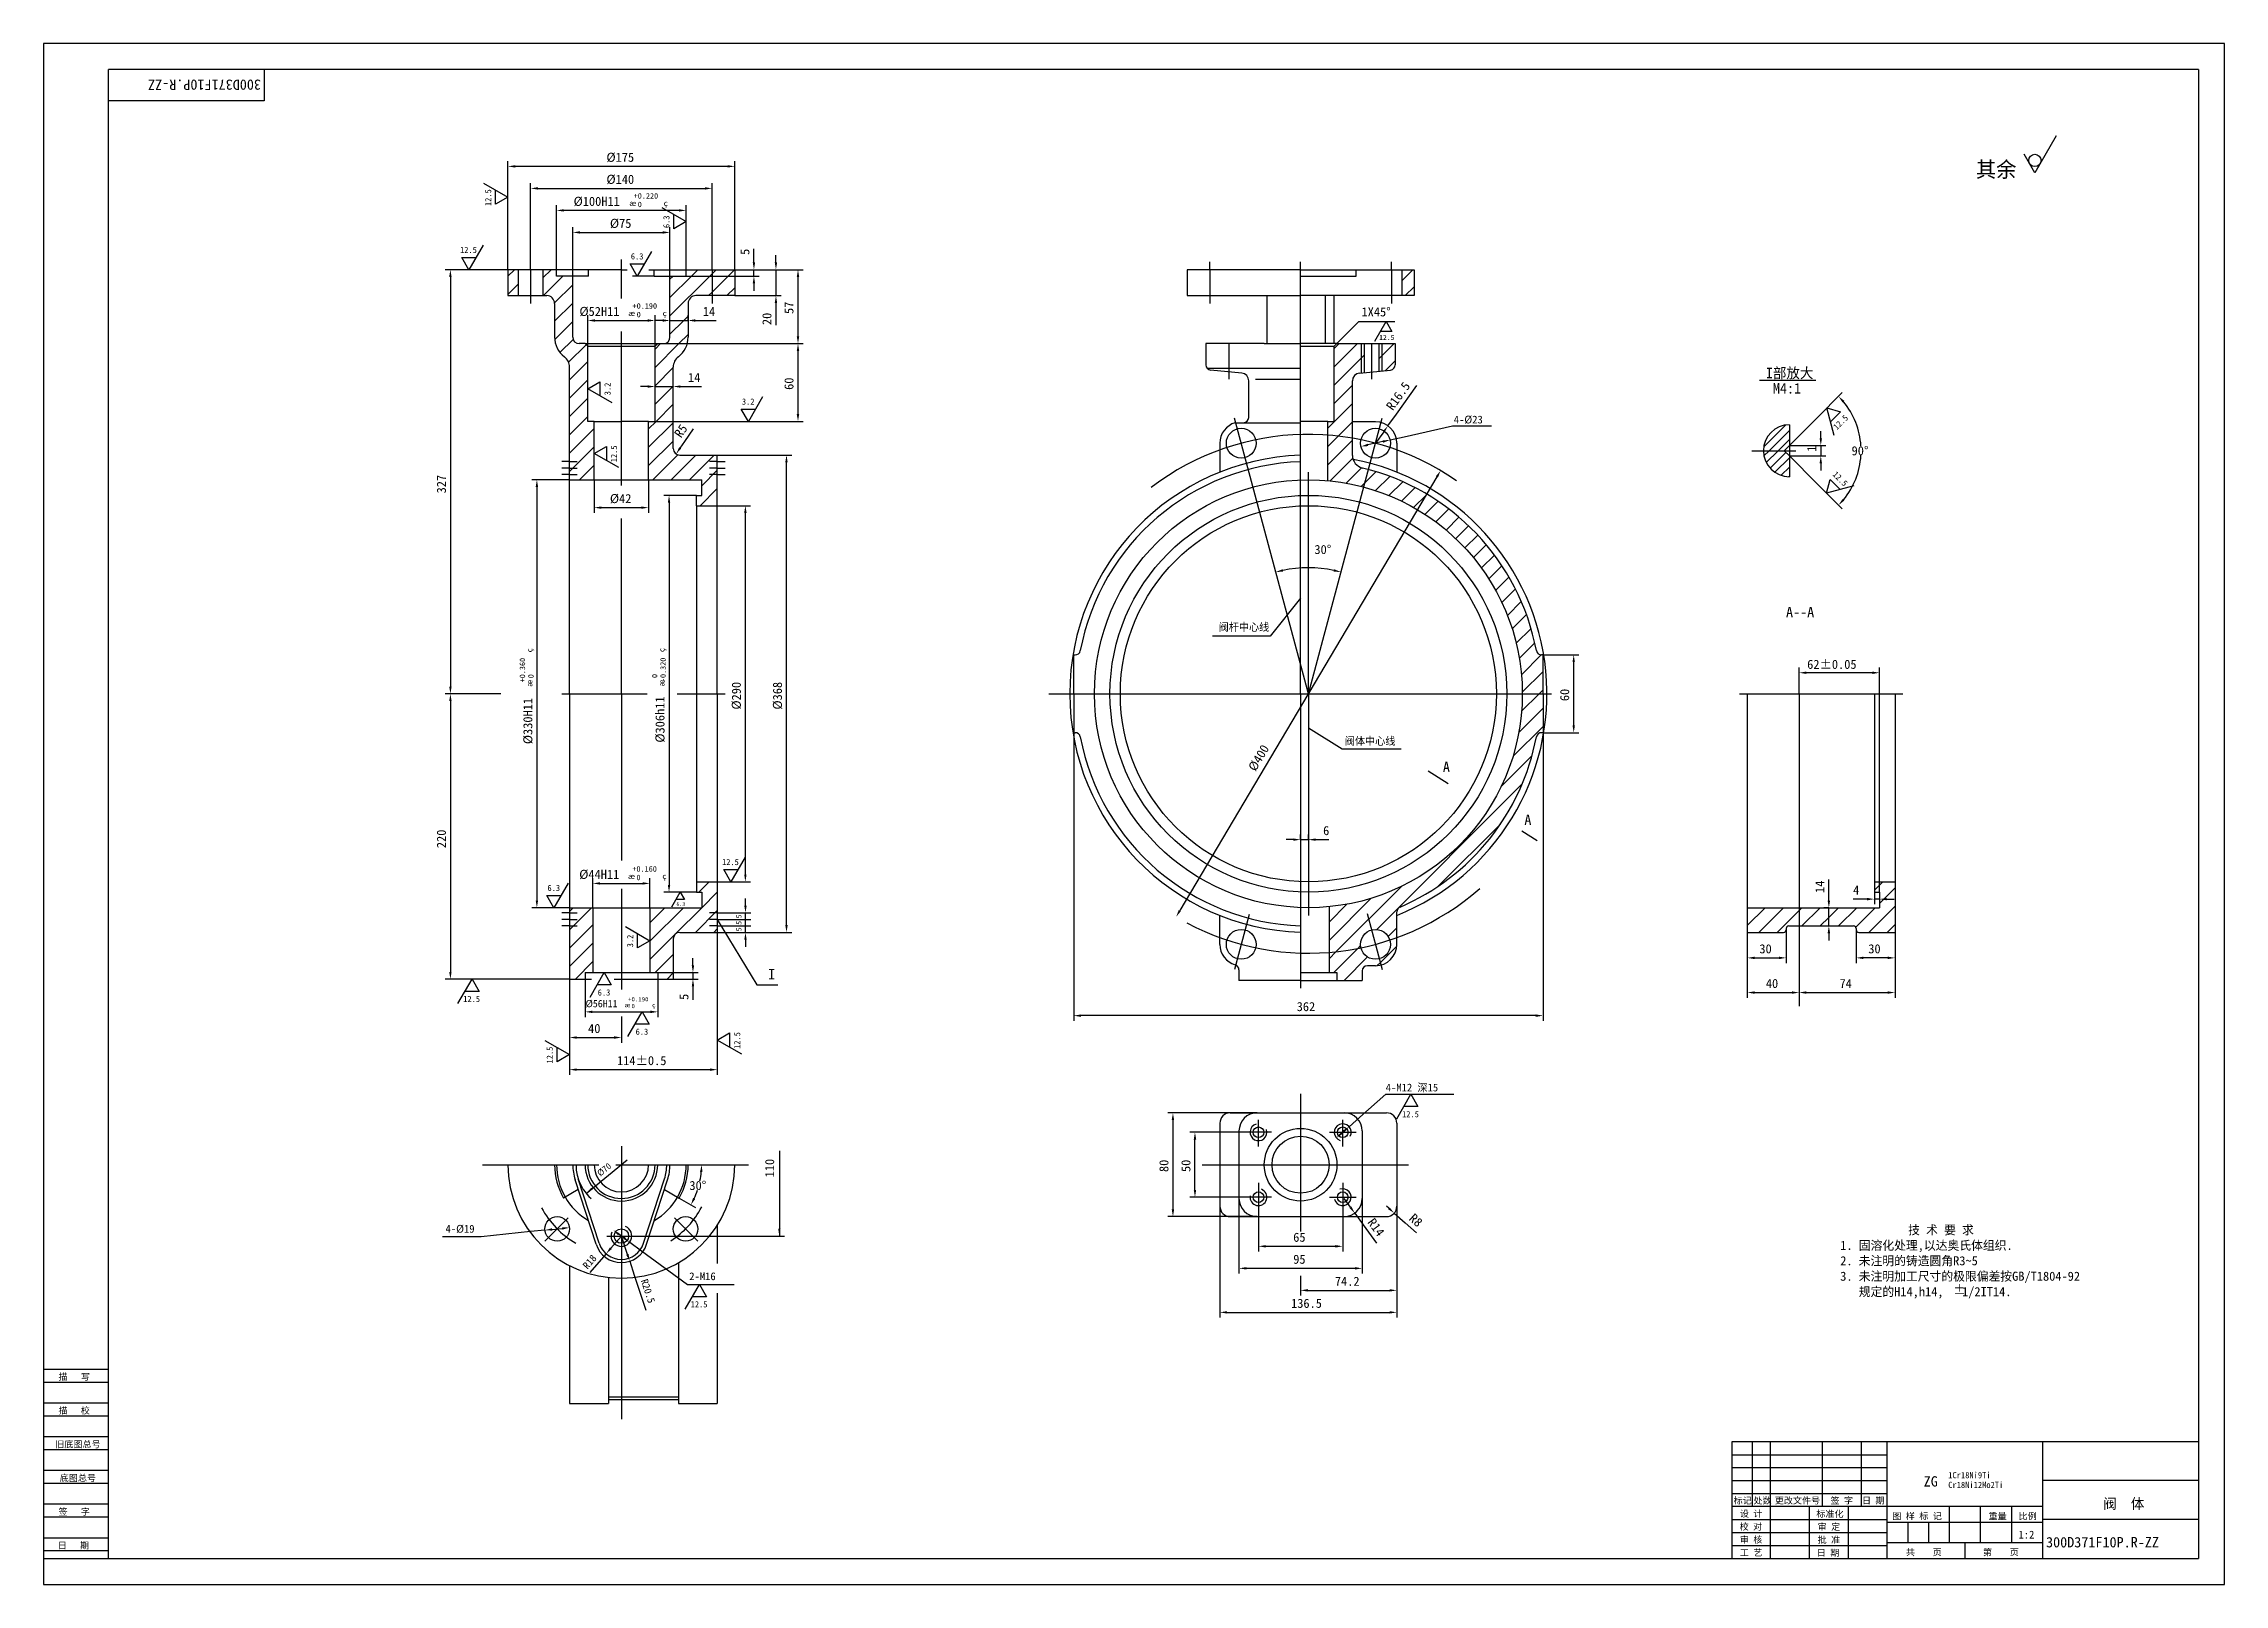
# Model space of a CAD drawing. Header units: metres. Extents: x 0 to 841, y 0 to 594.
import ezdxf

# ---------------------------------------------------------------- set-up
doc = ezdxf.new("R2010")
doc.units = ezdxf.units.M
for name, color, linetype in [('B', 3, 'Continuous'), ('C', 6, 'Continuous'), ('D', 1, 'Continuous'), ('FL', 5, 'Continuous'), ('T', 7, 'Continuous'), ('TL', 4, 'Continuous')]:
    doc.layers.add(name, color=color, linetype=linetype)

# ---------------------------------------------------------------- blocks, each defined once
blk = doc.blocks.new('TUKUN1')
at = {"layer": 'FL'}
for p, q in [((0, 594), (0, 0)), ((841, 594), (0, 594)), ((841, 0), (841, 594)), ((0, 78), (25, 78)), ((0, 70), (25, 70)), ((0, 65), (25, 65)), ((0, 57), (25, 57)), ((0, 52), (25, 52)), ((659, 30), (659, 55)), ((666, 10), (666, 55)), ((686, 30), (686, 55)), ((701, 30), (701, 55)), ((0, 44), (25, 44)), ((651, 50), (711, 50)), ((651, 45), (711, 45)), ((0, 39), (25, 39)), ((651, 40), (711, 40)), ((651, 35), (711, 35)), ((0, 31), (25, 31)), ((0, 26), (25, 26)), ((696, 10), (696, 30)), ((0, 18), (25, 18)), ((651, 25), (711, 25)), ((651, 20), (711, 20)), ((0, 13), (25, 13)), ((651, 15), (711, 15)), ((0, 0), (841, 0))]:
    blk.add_line(p, q, dxfattribs=at)
at = {"layer": 'TL'}
for p, q in [((25, 10), (25, 584)), ((831, 584), (25, 584)), ((85, 584), (85, 572)), ((831, 584), (831, 10)), ((85, 572), (25, 572)), ((0, 83), (25, 83)), ((651, 55), (651, 10)), ((831, 55), (651, 55)), ((711, 10), (711, 55)), ((771, 10), (771, 55)), ((831, 40), (771, 40)), ((771, 30), (651, 30)), ((681, 10), (681, 30)), ((735, 16), (735, 30)), ((747, 16), (747, 30)), ((759, 16), (759, 30)), ((711, 24), (771, 24)), ((719, 16), (719, 24)), ((727, 16), (727, 24)), ((831, 25), (771, 25)), ((0, 10), (831, 10)), ((771, 16), (711, 16)), ((741, 10), (741, 16))]:
    blk.add_line(p, q, dxfattribs=at)
at = {"layer": 'T'}
for s, p in [('描   写', (5.74, 78.76)), ('描   校', (5.74, 65.76)), ('旧底图总号', (4.49, 52.76)), ('底图总号', (6.22, 39.76)), ('标记', (651.75, 31.07)), ('处数', (659.38, 31.07)), ('更改文件号', (667.61, 31.07)), ('签 字', (689.1, 31.07)), ('日 期', (701.23, 31.07)), ('签   字', (5.74, 26.76)), ('设 计', (654.14, 25.99)), ('标准化', (683.65, 25.93)), ('图 样 标 记', (712.95, 25.04)), ('重量', (750.03, 25.04)), ('比例', (761.64, 25.04)), ('校 对', (654.05, 20.99)), ('审 核', (654.14, 15.99)), ('批 准', (684.13, 15.93)), ('审 定', (684.13, 20.93)), ('日   期', (5.45, 13.76)), ('工 艺', (654.14, 10.99)), ('日 期', (683.84, 10.93)), ('共    页', (718.18, 11.13)), ('第    页', (747.9, 11.13))]:
    blk.add_text(s, height=2.5, dxfattribs=at).set_placement(p)

msp = doc.modelspace()

# ---------------------------------------------------------------- linework, layer by layer
for p, q in [((179.06, 504.33), (181.58, 506.85)), ((192.56, 503.69), (195.72, 506.85)), ((249.79, 504.35), (252.29, 506.85)), ((256.86, 504.35), (257.81, 505.3)), ((257.81, 505.3), (259.36, 506.85)), ((263.93, 504.35), (266.43, 506.85)), ((523.74, 502.52), (528.06, 506.85)), ((179.06, 497.26), (183.06, 501.26)), ((192.79, 496.85), (200.29, 504.35)), ((197.05, 494.04), (204.06, 501.04)), ((241.56, 489.05), (256.86, 504.35)), ((241.56, 496.12), (249.79, 504.35)), ((241.56, 503.19), (242.72, 504.35)), ((256.43, 496.85), (257.81, 498.23)), ((257.81, 498.23), (263.93, 504.35)), ((263.5, 496.85), (266.56, 499.9)), ((525.13, 496.85), (528.49, 500.2)), ((197.06, 486.97), (204.06, 493.97)), ((246.84, 487.26), (248.56, 488.98)), ((197.1, 479.94), (204.06, 486.9)), ((199.14, 474.91), (204.21, 479.98)), ((241.56, 481.98), (246.84, 487.26)), ((245, 478.35), (248.56, 481.9)), ((202.45, 471.15), (209.23, 477.93)), ((202.81, 464.44), (209.81, 471.44)), ((235.81, 469.15), (245, 478.35)), ((235.81, 476.23), (237.93, 478.35)), ((497.74, 469.45), (506.63, 478.35)), ((497.74, 476.52), (499.56, 478.35)), ((497.74, 462.38), (508.24, 472.88)), ((508.24, 472.88), (509.44, 474.08)), ((515.04, 472.61), (516.24, 473.81)), ((516.24, 473.81), (520.77, 478.35)), ((517.47, 467.97), (521.24, 471.74)), ((202.81, 457.37), (209.81, 464.37)), ((235.81, 462.08), (242.81, 469.08)), ((202.81, 450.3), (209.81, 457.3)), ((235.81, 455.01), (242.59, 461.8)), ((236.22, 448.35), (242.81, 454.94)), ((242.59, 461.8), (242.81, 462.01)), ((495.24, 445.74), (504.74, 455.24)), ((497.74, 455.31), (504.74, 462.31)), ((202.81, 443.23), (209.81, 450.23)), ((233.31, 445.44), (236.22, 448.35)), ((233.31, 438.37), (242.81, 447.87)), ((499.25, 442.68), (504.74, 448.17)), ((663.35, 438.53), (671.76, 446.94)), ((202.81, 436.15), (212.31, 445.65)), ((202.81, 429.08), (212.31, 438.58)), ((233.31, 431.3), (242.81, 440.8)), ((495.24, 438.67), (499.25, 442.68)), ((495.24, 431.6), (504.74, 441.1)), ((665.41, 437.05), (673.24, 444.89)), ((668.94, 437.05), (673.24, 441.35)), ((206.64, 425.85), (212.31, 431.51)), ((234.93, 425.85), (244.55, 435.47)), ((242, 425.85), (251.5, 435.35)), ((249.07, 425.85), (258.57, 435.35)), ((253.81, 423.51), (259.81, 429.51)), ((496.13, 425.42), (504.86, 434.15)), ((502.33, 424.55), (508.26, 430.48)), ((509.53, 424.68), (513.82, 428.96)), ((663.44, 435.08), (665.41, 437.05)), ((664.35, 432.47), (668.94, 437.05)), ((665.8, 430.37), (671.86, 436.43)), ((667.69, 428.73), (673.24, 434.28)), ((670.07, 427.57), (673.24, 430.74)), ((253.21, 415.85), (259.81, 422.44)), ((508.14, 423.29), (509.53, 424.68)), ((513.61, 421.69), (519.1, 427.17)), ((518.78, 419.78), (524.12, 425.12)), ((523.68, 417.61), (528.89, 422.82)), ((673.09, 427.06), (673.24, 427.21)), ((528.32, 415.18), (533.24, 420.11)), ((532.72, 412.51), (537.77, 417.56)), ((533.24, 420.11), (533.44, 420.3)), ((536.89, 409.61), (541.89, 414.61)), ((540.84, 406.49), (545.8, 411.45)), ((544.57, 403.15), (549.52, 408.1)), ((548.09, 399.6), (553.04, 404.55)), ((551.39, 395.83), (556.36, 400.8)), ((554.48, 391.84), (559.49, 396.85)), ((557.34, 387.64), (562.4, 392.7)), ((559.97, 383.2), (565.11, 388.33)), ((562.37, 378.52), (567.6, 383.75)), ((564.5, 373.58), (569.86, 378.94)), ((566.35, 368.36), (571.87, 373.88)), ((567.9, 362.84), (573.61, 368.55)), ((569.1, 356.97), (575.07, 362.94)), ((569.91, 350.71), (577.55, 358.35)), ((570.24, 343.96), (578.24, 351.96)), ((576.69, 343.35), (578.24, 344.89)), ((568.89, 328.47), (578.24, 337.82)), ((569.96, 336.62), (576.69, 343.35)), ((566.6, 319.11), (578.24, 330.75)), ((562.03, 307.47), (573.98, 319.42)), ((514.11, 252.48), (570.21, 308.58)), ((537.98, 269.28), (561.8, 293.1)), ((252.71, 266.85), (256.71, 270.85)), ((706.01, 267.6), (708.01, 269.6)), ((708.01, 269.6), (709.25, 270.85)), ((202.81, 252.31), (211.35, 260.85)), ((202.81, 259.38), (204.28, 260.85)), ((233.81, 247.95), (246.71, 260.85)), ((233.81, 255.02), (239.63, 260.85)), ((243.61, 250.68), (253.78, 260.85)), ((253.81, 260.88), (259.81, 266.88)), ((495.74, 248.25), (511.98, 264.49)), ((495.74, 255.32), (502.62, 262.2)), ((498.49, 243.93), (523.62, 269.06)), ((657.01, 253.96), (663.9, 260.85)), ((661.47, 251.35), (670.97, 260.85)), ((677.01, 259.81), (678.04, 260.85)), ((678.11, 253.85), (685.11, 260.85)), ((688.47, 257.13), (692.18, 260.85)), ((692.25, 253.85), (699.25, 260.85)), ((698.86, 253.38), (706.32, 260.85)), ((703.9, 251.35), (714.01, 261.46)), ((708.01, 262.53), (714.01, 268.53)), ((202.81, 245.24), (211.81, 254.24)), ((251.35, 251.35), (259.81, 259.81)), ((258.42, 251.35), (259.81, 252.74)), ((518.5, 249.8), (521.87, 253.17)), ((668.54, 251.35), (677.01, 259.81)), ((685.18, 253.85), (688.47, 257.13)), ((710.97, 251.35), (714.01, 254.39)), ((202.81, 238.16), (211.81, 247.16)), ((233.81, 240.88), (243.47, 250.54)), ((495.74, 241.18), (498.49, 243.93)), ((497.53, 235.9), (506.81, 245.18)), ((506.81, 245.18), (507.89, 246.26)), ((515.5, 239.73), (521.84, 246.07)), ((205.06, 233.35), (211.81, 240.09)), ((235.85, 235.85), (242.81, 242.81)), ((240.42, 233.35), (242.81, 235.74)), ((501.55, 232.85), (510.58, 241.88)), ((514.31, 238.53), (515.5, 239.73))]:
    msp.add_line(p, q)
at = {"layer": 'B'}
for p, q in [((397.24, 343.35), (397.24, 358.35)), ((397.24, 358.35), (397.83, 358.35)), ((397.24, 343.35), (397.24, 328.35)), ((397.24, 328.35), (397.83, 328.35)), ((206.21, 152.21), (200.51, 148.92)), ((239.41, 152.21), (245.11, 148.92))]:
    msp.add_line(p, q, dxfattribs=at)
for centre, radius, start, end in [((487.74, 343.35), 89.5, 91.92, 169.29), ((397.83, 360.35), 2, 270, 349.29), ((397.83, 326.35), 2, 10.71, 90), ((487.74, 343.35), 89.5, 190.71, 268.08), ((222.81, 161.79), 25.75, 180, 210), ((222.81, 161.79), 25.75, 330, 0)]:
    msp.add_arc(centre, radius, start, end, dxfattribs=at)
at = {"layer": 'C'}
for p, q in [((187.81, 506.85), (187.81, 509.85)), ((187.81, 506.85), (187.81, 496.85)), ((222.81, 495.75), (222.81, 510.74)), ((257.81, 506.85), (257.81, 509.85)), ((257.81, 506.85), (257.81, 496.85)), ((449.74, 506.85), (449.74, 509.85)), ((449.74, 506.85), (449.74, 496.85)), ((484.74, 506.85), (484.74, 509.85)), ((484.74, 425.79), (484.74, 506.85)), ((519.74, 506.85), (519.74, 509.85)), ((519.74, 506.85), (519.74, 496.85)), ((187.81, 496.85), (187.81, 493.85)), ((257.81, 496.85), (257.81, 493.85)), ((449.74, 496.85), (449.74, 493.85)), ((519.74, 496.85), (519.74, 493.85)), ((222.81, 423.6), (222.81, 483.02)), ((457.24, 464.69), (457.24, 478.35)), ((512.24, 464.69), (512.24, 478.35)), ((487.74, 343.35), (459.27, 449.58)), ((487.74, 343.35), (516.2, 449.58)), ((658.73, 437.05), (675.67, 437.05)), ((484.74, 343.35), (484.74, 425.79)), ((487.74, 425.85), (487.74, 428.85)), ((487.74, 343.35), (487.74, 425.85)), ((222.81, 343.35), (222.81, 410.87)), ((677.01, 343.35), (677.01, 346.35)), ((199.81, 343.35), (232.77, 343.35)), ((222.81, 343.35), (222.81, 279.01)), ((244.3, 343.35), (262.81, 343.35)), ((387.71, 343.35), (581.54, 343.35)), ((484.74, 343.35), (484.74, 232.85)), ((487.74, 343.35), (487.74, 260.85)), ((654.01, 343.35), (717.01, 343.35)), ((677.01, 343.35), (677.01, 222.96)), ((222.81, 268.12), (222.81, 229.39)), ((487.74, 260.85), (487.74, 257.85)), ((464.94, 258.25), (459.27, 237.11)), ((510.44, 258.61), (516.2, 237.11)), ((484.74, 232.85), (484.74, 229.85)), ((484.74, 189.09), (484.74, 136.04)), ((468.49, 168.78), (468.49, 179.04)), ((500.99, 168.78), (500.99, 179.04)), ((222.81, 168.92), (222.81, 63.69)), ((473.56, 174.29), (463.3, 174.29)), ((495.92, 174.29), (506.18, 174.29)), ((169.23, 161.79), (214.06, 161.79)), ((220.65, 161.79), (271.79, 161.79)), ((446.77, 161.79), (526.39, 161.79)), ((468.49, 154.8), (468.49, 144.55)), ((500.99, 154.8), (500.99, 144.55)), ((473.56, 149.29), (463.3, 149.29)), ((495.92, 149.29), (506.18, 149.29)), ((202.31, 141.29), (193.29, 132.27)), ((243.31, 141.29), (252.33, 132.27)), ((217.26, 134.29), (228.34, 134.29))]:
    msp.add_line(p, q, dxfattribs=at)
for centre, radius, start, end in [((487.74, 343.35), 100, 55.16, 127.3), ((487.74, 343.35), 100, 242.06, 311.35), ((222.81, 161.79), 35, 208.35, 239.8), ((222.81, 161.79), 35, 303.05, 332.26)]:
    msp.add_arc(centre, radius, start, end, dxfattribs=at)
at = {"layer": 'D'}
for p, q in [((776.11, 558.45), (767.92, 544.25)), ((179.06, 506.85), (179.06, 548.68)), ((263.76, 546.68), (181.86, 546.68)), ((266.56, 506.85), (266.56, 548.68)), ((767.92, 544.25), (763.82, 551.35)), ((169.6, 540.25), (179.06, 534.79)), ((187.81, 509.85), (187.81, 540.19)), ((257.81, 509.85), (257.81, 540.19)), ((174.33, 532.06), (174.33, 537.52)), ((179.06, 534.79), (174.33, 532.06)), ((190.61, 538.19), (255.01, 538.19)), ((197.81, 506.85), (197.81, 531.7)), ((238.35, 530.84), (247.81, 525.38)), ((247.81, 506.85), (247.81, 531.7)), ((245.01, 529.7), (200.61, 529.7)), ((204.06, 504.35), (204.06, 523.21)), ((241.56, 504.35), (241.56, 523.21)), ((243.08, 522.65), (243.08, 528.11)), ((247.81, 525.38), (243.08, 522.65)), ((169.46, 516.31), (164, 506.85)), ((206.86, 521.21), (238.76, 521.21)), ((234.42, 513.81), (228.95, 504.35)), ((273.93, 512.45), (273.93, 514.87)), ((179.06, 506.85), (154.88, 506.85)), ((164, 506.85), (161.26, 511.58)), ((161.26, 511.58), (166.73, 511.58)), ((228.95, 504.35), (226.22, 509.08)), ((226.22, 509.08), (231.68, 509.08)), ((266.56, 506.85), (275.93, 506.85)), ((273.93, 509.65), (273.93, 512.45)), ((273.93, 504.35), (273.93, 506.85)), ((275.93, 506.85), (284.42, 506.85)), ((282.42, 509.65), (282.42, 512.45)), ((282.42, 506.85), (282.42, 496.85)), ((284.42, 506.85), (292.92, 506.85)), ((156.88, 504.05), (156.88, 346.15)), ((235.5, 504.35), (227.07, 504.35)), ((247.81, 504.35), (275.93, 504.35)), ((266.56, 496.85), (284.42, 496.85)), ((273.93, 501.55), (273.93, 498.75)), ((290.92, 504.05), (290.92, 481.15)), ((209.81, 477.35), (209.81, 489.26)), ((235.81, 477.35), (235.81, 489.26)), ((241.56, 487.26), (241.56, 489.26)), ((248.56, 487.26), (248.56, 489.26)), ((282.42, 494.05), (282.42, 491.25)), ((282.42, 491.25), (282.42, 485.49)), ((212.61, 487.26), (233.01, 487.26)), ((238.76, 487.26), (235.96, 487.26)), ((241.56, 487.26), (248.56, 487.26)), ((251.36, 487.26), (254.16, 487.26)), ((254.16, 487.26), (259.42, 487.26)), ((498.74, 478.35), (507.23, 486.84)), ((507.23, 486.84), (521.05, 486.84)), ((513.38, 479.27), (517.75, 486.84)), ((519.93, 483.05), (515.56, 483.05)), ((517.75, 486.84), (519.93, 483.05)), ((239.06, 478.35), (292.92, 478.35)), ((239.06, 478.35), (292.92, 478.35)), ((290.92, 475.55), (290.92, 451.15)), ((209.81, 460.94), (214.54, 463.67)), ((214.54, 463.67), (214.54, 458.21)), ((235.81, 461.8), (235.81, 463.8)), ((242.81, 461.8), (242.81, 463.8)), ((661.69, 464.22), (683.47, 464.22)), ((219.27, 455.47), (209.81, 460.94)), ((233.01, 461.8), (230.21, 461.8)), ((235.81, 461.8), (242.81, 461.8)), ((245.61, 461.8), (248.41, 461.8)), ((248.41, 461.8), (253.67, 461.8)), ((277.25, 457.81), (271.78, 448.35)), ((521.68, 451.2), (529.6, 462.25)), ((683.85, 449.66), (693.62, 459.44)), ((235.81, 448.35), (292.92, 448.35)), ((271.78, 448.35), (269.05, 453.08)), ((269.05, 453.08), (274.52, 453.08)), ((518.42, 446.65), (521.68, 451.2)), ((524.69, 442.43), (543.32, 446.62)), ((543.32, 446.62), (558.32, 446.62)), ((673.24, 439.05), (683.85, 449.66)), ((690.54, 442.97), (687.71, 453.53)), ((687.71, 453.53), (692.99, 452.11)), ((692.99, 452.11), (689.13, 448.25)), ((212.31, 436), (217.04, 438.73)), ((217.04, 438.73), (217.04, 433.27)), ((245.48, 438.1), (247.23, 440.66)), ((247.23, 440.66), (250.58, 445.55)), ((516.5, 440.59), (510.74, 439.29)), ((516.79, 444.37), (513.62, 439.94)), ((519.23, 441.2), (524.69, 442.43)), ((673.24, 439.05), (687.36, 439.05)), ((685.36, 441.85), (685.36, 444.65)), ((685.36, 439.05), (685.36, 435.05)), ((202.81, 432.85), (199.81, 432.85)), ((202.81, 430.35), (199.81, 430.35)), ((202.81, 432.85), (205.81, 432.85)), ((202.81, 430.35), (205.81, 430.35)), ((221.77, 430.54), (212.31, 436)), ((259.81, 432.85), (256.81, 432.85)), ((259.81, 430.35), (256.81, 430.35)), ((259.81, 435.35), (288.49, 435.35)), ((259.81, 432.85), (262.81, 432.85)), ((259.81, 430.35), (262.81, 430.35)), ((286.49, 254.15), (286.49, 432.55)), ((673.24, 435.05), (687.36, 435.05)), ((673.24, 435.05), (683.85, 424.45)), ((685.36, 432.25), (685.36, 429.45)), ((202.81, 425.85), (188.23, 425.85)), ((190.23, 423.05), (190.23, 263.65)), ((202.81, 427.85), (199.81, 427.85)), ((202.81, 427.85), (205.81, 427.85)), ((212.31, 425.85), (212.31, 413.11)), ((233.31, 425.85), (233.31, 413.11)), ((259.81, 427.85), (256.81, 427.85)), ((259.81, 427.85), (262.81, 427.85)), ((537.31, 426.96), (438.17, 259.74)), ((683.85, 424.45), (693.62, 414.67)), ((687.57, 420.73), (688.98, 426.01)), ((698.12, 423.56), (687.57, 420.73)), ((688.98, 426.01), (692.84, 422.14)), ((215.11, 415.11), (230.51, 415.11)), ((251.81, 419.85), (239.19, 419.85)), ((241.19, 417.05), (241.19, 269.65)), ((259.81, 415.85), (272.63, 415.85)), ((270.63, 273.65), (270.63, 413.05)), ((484.74, 380.19), (472.99, 365.54)), ((472.99, 365.54), (450.75, 365.54)), ((578.24, 358.35), (592.07, 358.35)), ((590.07, 331.15), (590.07, 355.55)), ((677.01, 346.35), (677.01, 353.45)), ((708.01, 266.85), (708.01, 353.45)), ((705.21, 351.45), (679.81, 351.45)), ((176.32, 343.35), (154.88, 343.35)), ((156.88, 340.55), (156.88, 236.15)), ((397.24, 343.35), (397.24, 217.26)), ((578.24, 343.35), (578.24, 217.26)), ((487.74, 330.19), (500.79, 322.11)), ((578.24, 328.35), (592.07, 328.35)), ((500.79, 322.11), (523.53, 322.11)), ((481.94, 287.11), (479.14, 287.11)), ((484.74, 287.11), (484.74, 289.11)), ((484.74, 287.11), (487.74, 287.11)), ((487.74, 287.11), (487.74, 289.11)), ((490.54, 287.11), (493.34, 287.11)), ((493.34, 287.11), (495.59, 287.11)), ((270.51, 280.31), (265.04, 270.85)), ((202.27, 270.31), (196.81, 260.85)), ((211.81, 260.85), (211.81, 272.23)), ((214.61, 270.23), (231.01, 270.23)), ((233.81, 260.85), (233.81, 272.23)), ((259.81, 270.85), (272.63, 270.85)), ((265.04, 270.85), (262.31, 275.58)), ((262.31, 275.58), (267.77, 275.58)), ((688.47, 266.45), (688.47, 271.7)), ((202.81, 260.85), (188.23, 260.85)), ((196.81, 260.85), (194.08, 265.58)), ((194.08, 265.58), (199.54, 265.58)), ((251.81, 266.85), (239.19, 266.85)), ((242.26, 261.17), (245.54, 266.85)), ((247.18, 264.01), (243.9, 264.01)), ((245.54, 266.85), (247.18, 264.01)), ((270.67, 261.65), (270.67, 264.45)), ((688.47, 260.85), (686.47, 260.85)), ((688.47, 263.65), (688.47, 266.45)), ((688.47, 253.85), (688.47, 260.85)), ((700.41, 264.18), (697.82, 264.18)), ((703.21, 264.18), (700.41, 264.18)), ((706.01, 266.85), (706.01, 262.18)), ((708.01, 264.18), (706.01, 264.18)), ((708.01, 266.85), (708.01, 262.18)), ((710.81, 264.18), (713.61, 264.18)), ((202.81, 258.85), (199.81, 258.85)), ((202.81, 256.35), (199.81, 256.35)), ((202.81, 253.85), (199.81, 253.85)), ((202.81, 258.85), (205.81, 258.85)), ((202.81, 256.35), (205.81, 256.35)), ((202.81, 253.85), (205.81, 253.85)), ((224.35, 253.58), (233.81, 248.12)), ((259.81, 258.85), (256.81, 258.85)), ((259.81, 256.35), (256.81, 256.35)), ((259.81, 253.85), (256.81, 253.85)), ((259.81, 258.85), (262.81, 258.85)), ((259.81, 256.35), (262.81, 256.35)), ((259.81, 256.35), (275.05, 231.08)), ((259.81, 253.85), (262.81, 253.85)), ((262.81, 258.85), (272.67, 258.85)), ((262.81, 256.35), (272.67, 256.35)), ((262.81, 253.85), (272.67, 253.85)), ((270.67, 251.35), (270.67, 258.85)), ((672.01, 252.35), (672.01, 239.53)), ((688.1, 253.85), (690.47, 253.85)), ((699.01, 252.35), (699.01, 239.53)), ((229.08, 245.39), (229.08, 250.85)), ((233.81, 248.12), (229.08, 245.39)), ((259.81, 251.35), (259.81, 196.44)), ((259.81, 251.35), (288.49, 251.35)), ((265.15, 251.35), (272.67, 251.35)), ((270.67, 248.55), (270.67, 245.75)), ((657.01, 251.35), (657.01, 226.16)), ((657.01, 251.35), (657.01, 239.53)), ((688.47, 251.05), (688.47, 248.25)), ((714.01, 251.35), (714.01, 226.16)), ((714.01, 251.35), (714.01, 239.53)), ((210.72, 226.38), (216.19, 235.85)), ((216.19, 235.85), (218.92, 231.12)), ((236.81, 235.85), (252.41, 235.85)), ((250.41, 238.65), (250.41, 241.45)), ((250.41, 235.85), (250.41, 233.35)), ((659.81, 241.53), (669.21, 241.53)), ((711.21, 241.53), (701.81, 241.53)), ((202.81, 233.35), (154.88, 233.35)), ((159.76, 223.88), (165.22, 233.35)), ((167.96, 228.62), (162.49, 228.62)), ((165.22, 233.35), (167.96, 228.62)), ((202.81, 233.35), (202.81, 208.82)), ((208.81, 233.35), (208.81, 218.72)), ((218.92, 231.12), (213.45, 231.12)), ((236.81, 233.35), (236.81, 218.72)), ((242.81, 233.35), (252.41, 233.35)), ((250.41, 230.55), (250.41, 227.75)), ((250.41, 227.75), (250.41, 225.32)), ((275.05, 231.08), (283.14, 231.08)), ((659.81, 228.16), (674.21, 228.16)), ((677.01, 228.9), (677.01, 226.16)), ((677.01, 228.9), (677.01, 226.16)), ((679.81, 228.16), (711.21, 228.16)), ((211.61, 220.72), (234.01, 220.72)), ((222.81, 218.9), (222.81, 208.82)), ((225.34, 211.26), (230.8, 220.72)), ((230.8, 220.72), (233.53, 215.99)), ((575.44, 219.26), (400.04, 219.26)), ((205.61, 210.82), (220.01, 210.82)), ((233.53, 215.99), (228.07, 215.99)), ((259.81, 209.84), (264.54, 212.57)), ((264.54, 212.57), (264.54, 207.11)), ((193.35, 209.69), (202.81, 204.23)), ((198.08, 201.5), (198.08, 206.96)), ((202.81, 204.23), (198.08, 201.5)), ((202.81, 208.82), (202.81, 196.44)), ((269.27, 204.38), (259.81, 209.84)), ((205.61, 198.44), (257.01, 198.44)), ((507.62, 180.15), (517.56, 188.94)), ((517.56, 188.94), (532.56, 188.94)), ((521.82, 179.47), (527.29, 188.94)), ((527.29, 188.94), (530.02, 184.2)), ((532.56, 188.94), (543.79, 188.94)), ((467.99, 181.79), (433.52, 181.79)), ((435.52, 178.99), (435.52, 144.59)), ((503.42, 176.44), (507.62, 180.15)), ((530.02, 184.2), (524.55, 184.2)), ((463.3, 174.29), (442.01, 174.29)), ((444.01, 152.09), (444.01, 171.49)), ((501.32, 174.59), (500.65, 173.99)), ((209.23, 150.75), (225.07, 163.63)), ((283.73, 167.11), (283.73, 134.29)), ((245.11, 148.92), (251.34, 145.32)), ((463.3, 149.29), (442.01, 149.29)), ((453.61, 145.79), (453.61, 102.86)), ((460.99, 148.79), (460.99, 119.84)), ((468.49, 146.04), (468.49, 128.33)), ((500.99, 144.55), (500.99, 128.33)), ((503.96, 145.39), (501.49, 148.79)), ((505.6, 143.13), (508.9, 138.6)), ((508.49, 148.79), (508.49, 119.84)), ((518.77, 144.99), (517.87, 145.79)), ((520.86, 143.14), (525.05, 139.42)), ((521.87, 145.79), (521.87, 111.35)), ((187.76, 135.98), (168.77, 134.03)), ((193.34, 136.56), (187.76, 135.98)), ((196.12, 136.84), (200, 137.24)), ((223.78, 133.58), (221.84, 135)), ((467.99, 141.79), (433.52, 141.79)), ((484.74, 141.79), (484.74, 138.82)), ((508.9, 138.6), (514.04, 131.52)), ((525.05, 139.42), (529.49, 135.49)), ((168.77, 134.03), (153.77, 134.03)), ((216.93, 127.48), (213.26, 123.24)), ((218.76, 129.6), (222.81, 134.29)), ((225.14, 127.21), (222.81, 134.29)), ((226.04, 131.93), (230.56, 128.63)), ((228.34, 134.29), (285.73, 134.29)), ((230.56, 128.63), (248.37, 115.62)), ((471.29, 130.33), (498.19, 130.33)), ((213.26, 123.24), (210.68, 120.25)), ((226.01, 124.55), (227.76, 119.23)), ((227.76, 119.23), (232.21, 105.69)), ((505.69, 121.84), (463.79, 121.84)), ((484.74, 119.01), (484.74, 111.35)), ((247.47, 106.15), (252.93, 115.62)), ((248.37, 115.62), (266.25, 115.62)), ((255.67, 110.89), (250.2, 110.89)), ((252.93, 115.62), (255.67, 110.89)), ((487.54, 113.35), (519.07, 113.35)), ((521.87, 111.35), (521.87, 102.86)), ((456.41, 104.86), (519.07, 104.86))]:
    msp.add_line(p, q, dxfattribs=at)
msp.add_circle((767.92, 548.98), 2.37, dxfattribs=at)
for centre, radius, start, end in [((671.24, 437.05), 29.66, 3.56, 39.59), ((671.24, 437.05), 29.66, 320.41, 356.44), ((487.74, 343.35), 48.57, 78.3, 101.7), ((222.81, 161.79), 17.5, 198, 228), ((222.81, 161.79), 30.94, 335.19, 341.44), ((222.81, 161.79), 30.94, 348.5, 354.81)]:
    msp.add_arc(centre, radius, start, end, dxfattribs=at)
for points in [[(181.86, 547.14), (181.86, 546.21), (179.06, 546.68)], [(263.76, 547.14), (263.76, 546.21), (266.56, 546.68)], [(190.61, 538.65), (190.61, 537.72), (187.81, 538.19)], [(255.01, 538.65), (255.01, 537.72), (257.81, 538.19)], [(200.61, 530.17), (200.61, 529.23), (197.81, 529.7)], [(245.01, 530.17), (245.01, 529.23), (247.81, 529.7)], [(206.86, 521.68), (206.86, 520.75), (204.06, 521.21)], [(238.76, 521.68), (238.76, 520.75), (241.56, 521.21)], [(156.41, 504.05), (157.34, 504.05), (156.88, 506.85)], [(273.46, 509.65), (274.4, 509.65), (273.93, 506.85)], [(281.96, 509.65), (282.89, 509.65), (282.42, 506.85)], [(290.45, 504.05), (291.39, 504.05), (290.92, 506.85)], [(273.46, 501.55), (274.4, 501.55), (273.93, 504.35)], [(281.96, 494.05), (282.89, 494.05), (282.42, 496.85)], [(212.61, 487.73), (212.61, 486.79), (209.81, 487.26)], [(233.01, 487.73), (233.01, 486.79), (235.81, 487.26)], [(238.76, 487.73), (238.76, 486.79), (241.56, 487.26)], [(251.36, 487.73), (251.36, 486.79), (248.56, 487.26)], [(290.45, 481.15), (291.39, 481.15), (290.92, 478.35)], [(290.45, 475.55), (291.39, 475.55), (290.92, 478.35)], [(233.01, 462.26), (233.01, 461.33), (235.81, 461.8)], [(245.61, 462.26), (245.61, 461.33), (242.81, 461.8)], [(693.75, 455.64), (694.44, 456.27), (692.21, 458.02)], [(290.45, 451.15), (291.39, 451.15), (290.92, 448.35)], [(517.17, 444.1), (516.41, 444.64), (518.42, 446.65)], [(245.86, 437.83), (245.09, 438.36), (243.9, 435.78)], [(510.84, 438.84), (510.64, 439.75), (508.01, 438.68)], [(516.6, 440.13), (516.4, 441.04), (519.23, 441.2)], [(684.89, 441.85), (685.82, 441.85), (685.36, 439.05)], [(286.02, 432.55), (286.95, 432.55), (286.49, 435.35)], [(537.71, 426.72), (536.9, 427.2), (538.73, 429.37)], [(684.89, 432.25), (685.82, 432.25), (685.36, 435.05)], [(189.76, 423.05), (190.69, 423.05), (190.23, 425.85)], [(215.11, 415.58), (215.11, 414.65), (212.31, 415.11)], [(230.51, 415.58), (230.51, 414.65), (233.31, 415.11)], [(240.72, 417.05), (241.65, 417.05), (241.19, 419.85)], [(270.17, 413.05), (271.1, 413.05), (270.63, 415.85)], [(694.44, 417.84), (693.75, 418.47), (692.21, 416.08)], [(478, 390.46), (477.78, 391.37), (475.17, 390.27)], [(497.69, 391.37), (497.48, 390.46), (500.31, 390.27)], [(589.6, 355.55), (590.53, 355.55), (590.07, 358.35)], [(156.41, 346.15), (157.34, 346.15), (156.88, 343.35)], [(679.81, 351.91), (679.81, 350.98), (677.01, 351.45)], [(705.21, 351.91), (705.21, 350.98), (708.01, 351.45)], [(156.41, 340.55), (157.34, 340.55), (156.88, 343.35)], [(589.6, 331.15), (590.53, 331.15), (590.07, 328.35)], [(481.94, 287.58), (481.94, 286.65), (484.74, 287.11)], [(490.54, 287.58), (490.54, 286.65), (487.74, 287.11)], [(214.61, 270.7), (214.61, 269.77), (211.81, 270.23)], [(231.01, 270.7), (231.01, 269.77), (233.81, 270.23)], [(240.72, 269.65), (241.65, 269.65), (241.19, 266.85)], [(270.17, 273.65), (271.1, 273.65), (270.63, 270.85)], [(189.76, 263.65), (190.69, 263.65), (190.23, 260.85)], [(270.2, 261.65), (271.13, 261.65), (270.67, 258.85)], [(688, 263.65), (688.94, 263.65), (688.47, 260.85)], [(703.21, 264.65), (703.21, 263.71), (706.01, 264.18)], [(710.81, 264.65), (710.81, 263.71), (708.01, 264.18)], [(286.02, 254.15), (286.95, 254.15), (286.49, 251.35)], [(438.57, 259.5), (437.77, 259.97), (436.74, 257.33)], [(688, 251.05), (688.94, 251.05), (688.47, 253.85)], [(270.2, 248.55), (271.13, 248.55), (270.67, 251.35)], [(156.41, 236.15), (157.34, 236.15), (156.88, 233.35)], [(249.95, 238.65), (250.88, 238.65), (250.41, 235.85)], [(659.81, 242), (659.81, 241.06), (657.01, 241.53)], [(669.21, 242), (669.21, 241.06), (672.01, 241.53)], [(701.81, 242), (701.81, 241.06), (699.01, 241.53)], [(711.21, 242), (711.21, 241.06), (714.01, 241.53)], [(249.95, 230.55), (250.88, 230.55), (250.41, 233.35)], [(659.81, 228.63), (659.81, 227.69), (657.01, 228.16)], [(674.21, 228.63), (674.21, 227.69), (677.01, 228.16)], [(679.81, 228.63), (679.81, 227.69), (677.01, 228.16)], [(711.21, 228.63), (711.21, 227.69), (714.01, 228.16)], [(211.61, 221.19), (211.61, 220.25), (208.81, 220.72)], [(234.01, 221.19), (234.01, 220.25), (236.81, 220.72)], [(400.04, 219.73), (400.04, 218.79), (397.24, 219.26)], [(575.44, 219.73), (575.44, 218.79), (578.24, 219.26)], [(205.61, 211.29), (205.61, 210.35), (202.81, 210.82)], [(220.01, 211.29), (220.01, 210.35), (222.81, 210.82)], [(205.61, 198.91), (205.61, 197.97), (202.81, 198.44)], [(257.01, 198.91), (257.01, 197.97), (259.81, 198.44)], [(435.05, 178.99), (435.98, 178.99), (435.52, 181.79)], [(443.54, 171.49), (444.48, 171.49), (444.01, 174.29)], [(500.96, 173.64), (500.34, 174.34), (498.55, 172.14)], [(501.63, 174.24), (501.02, 174.94), (503.42, 176.44)], [(253.16, 159.01), (254.09, 158.97), (253.75, 161.79)], [(211.18, 152.92), (209.23, 150.75), (211.76, 152.21)], [(443.54, 152.09), (444.48, 152.09), (444.01, 149.29)], [(251.31, 148.59), (250.48, 149.02), (249.61, 146.32)], [(435.05, 144.59), (435.98, 144.59), (435.52, 141.79)], [(503.58, 145.12), (504.33, 145.67), (505.6, 143.13)], [(518.46, 144.65), (519.08, 145.34), (520.86, 143.14)], [(196.17, 136.38), (196.07, 137.31), (193.34, 136.56)], [(200.05, 136.78), (199.95, 137.71), (202.79, 137.53)], [(221.56, 134.62), (222.12, 135.38), (219.58, 136.65)], [(284.18, 137.09), (283.73, 134.29), (283.28, 137.09)], [(219.11, 129.29), (218.4, 129.9), (216.93, 127.48)], [(223.5, 133.21), (224.05, 133.96), (226.04, 131.93)], [(224.69, 127.07), (225.58, 127.36), (226.01, 124.55)], [(471.29, 130.8), (471.29, 129.86), (468.49, 130.33)], [(498.19, 130.8), (498.19, 129.86), (500.99, 130.33)], [(463.79, 122.31), (463.79, 121.37), (460.99, 121.84)], [(505.69, 122.31), (505.69, 121.37), (508.49, 121.84)], [(487.54, 113.82), (487.54, 112.89), (484.74, 113.35)], [(519.07, 113.82), (519.07, 112.89), (521.87, 113.35)], [(456.41, 105.33), (456.41, 104.4), (453.61, 104.86)], [(519.07, 105.33), (519.07, 104.4), (521.87, 104.86)]]:
    msp.add_solid(points, dxfattribs=at)
at = {"layer": 'FL'}
for p, q in [((508.24, 467.05), (508.24, 478.35)), ((516.24, 467.85), (516.24, 478.35))]:
    msp.add_line(p, q, dxfattribs=at)
for centre, radius, start, end in [((673.24, 437.05), 10, 90, 270), ((468.49, 174.29), 3.25, 105.68, 19.1), ((500.99, 174.29), 3.25, 332.18, 252.76), ((468.49, 149.29), 3.25, 172.13, 68.27), ((500.99, 149.29), 3.25, 193.9, 108.95), ((222.81, 134.29), 4, 158.26, 66.38)]:
    msp.add_arc(centre, radius, start, end, dxfattribs=at)
at = {"layer": 'TL'}
for p, q in [((222.81, 506.85), (179.06, 506.85)), ((179.06, 506.85), (179.06, 496.85)), ((183.06, 506.85), (183.06, 496.85)), ((192.56, 506.85), (192.56, 496.85)), ((197.81, 504.35), (197.81, 506.85)), ((210.12, 504.35), (210.12, 506.85)), ((222.81, 506.85), (224.98, 506.85)), ((233.38, 506.85), (266.56, 506.85)), ((235.5, 504.35), (235.5, 506.85)), ((247.81, 504.35), (247.81, 506.85)), ((266.56, 506.85), (266.56, 496.85)), ((484.74, 506.85), (440.99, 506.85)), ((440.99, 506.85), (440.99, 496.85)), ((484.74, 506.85), (528.49, 506.85)), ((506.24, 504.35), (506.24, 506.85)), ((523.74, 506.85), (523.74, 496.85)), ((528.49, 506.85), (528.49, 496.85)), ((179.06, 496.85), (194.06, 496.85)), ((210.12, 504.35), (197.81, 504.35)), ((204.06, 480.85), (204.06, 504.35)), ((235.5, 504.35), (247.81, 504.35)), ((241.56, 480.85), (241.56, 504.35)), ((266.56, 496.85), (251.56, 496.85)), ((440.99, 496.85), (484.74, 496.85)), ((471.84, 478.35), (471.84, 496.85)), ((484.74, 504.35), (506.24, 504.35)), ((528.49, 496.85), (484.74, 496.85)), ((494.34, 478.35), (494.34, 496.85)), ((497.64, 478.35), (497.64, 496.85)), ((197.06, 493.85), (197.06, 480.85)), ((248.56, 493.85), (248.56, 480.85)), ((208.81, 478.35), (206.56, 478.35)), ((208.81, 478.35), (222.81, 478.35)), ((209.81, 477.35), (208.81, 478.35)), ((209.81, 477.35), (235.81, 477.35)), ((209.81, 448.35), (209.81, 477.35)), ((222.81, 478.35), (236.81, 478.35)), ((235.81, 477.35), (236.81, 478.35)), ((235.81, 448.35), (235.81, 477.35)), ((236.81, 478.35), (239.06, 478.35)), ((470.74, 478.35), (448.24, 478.35)), ((448.24, 478.35), (448.24, 470.16)), ((470.74, 478.35), (484.74, 478.35)), ((498.74, 478.35), (484.74, 478.35)), ((484.74, 477.35), (497.74, 477.35)), ((497.74, 477.35), (498.74, 478.35)), ((497.74, 448.35), (497.74, 477.35)), ((498.74, 478.35), (521.24, 478.35)), ((498.74, 478.35), (500.99, 478.35)), ((498.74, 478.35), (500.99, 478.35)), ((509.44, 467.17), (509.44, 478.35)), ((515.04, 467.73), (515.04, 478.35)), ((521.24, 478.35), (521.24, 470.16)), ((202.81, 435.35), (202.81, 469.29)), ((242.81, 437.85), (242.81, 469.29)), ((448.75, 468.82), (484.74, 468.82)), ((462.04, 466.97), (450.04, 468.17)), ((464.74, 449.86), (464.74, 463.98)), ((467.37, 464.69), (484.74, 464.69)), ((504.74, 435.25), (504.74, 463.98)), ((507.44, 466.97), (519.44, 468.17)), ((212.31, 448.35), (209.81, 448.35)), ((212.31, 425.85), (212.31, 448.35)), ((212.31, 448.35), (222.81, 448.35)), ((233.31, 448.35), (222.81, 448.35)), ((233.31, 425.85), (233.31, 448.35)), ((233.31, 448.35), (235.81, 448.35)), ((459.55, 447.86), (462.74, 447.86)), ((462.74, 447.86), (484.74, 447.86)), ((495.24, 448.35), (484.74, 448.35)), ((495.24, 425.51), (495.24, 448.35)), ((495.24, 448.35), (497.74, 448.35)), ((513.62, 448.19), (504.74, 448.19)), ((673.24, 447.05), (673.24, 427.05)), ((453.61, 439.94), (453.61, 428.78)), ((521.87, 439.94), (521.87, 428.78)), ((673.24, 439.05), (671.24, 437.05)), ((202.81, 343.35), (202.81, 435.35)), ((245.31, 435.35), (259.81, 435.35)), ((259.81, 343.35), (259.81, 435.35)), ((673.24, 435.05), (671.24, 437.05)), ((202.81, 425.85), (222.81, 425.85)), ((222.81, 425.85), (253.81, 425.85)), ((253.81, 419.85), (253.81, 425.85)), ((251.81, 419.85), (253.81, 419.85)), ((251.81, 415.85), (251.81, 419.85)), ((251.81, 415.85), (251.81, 266.85)), ((251.81, 415.85), (259.81, 415.85)), ((578.24, 358.35), (577.64, 358.35)), ((578.24, 343.35), (578.24, 358.35)), ((202.81, 343.35), (202.81, 233.35)), ((259.81, 343.35), (259.81, 251.35)), ((578.24, 343.35), (578.24, 328.35)), ((657.01, 343.35), (657.01, 251.35)), ((706.01, 343.35), (706.01, 266.85)), ((714.01, 343.35), (714.01, 251.35)), ((578.24, 328.35), (577.64, 328.35)), ((533.99, 313.69), (541.7, 308.74)), ((570.09, 290.54), (575.92, 286.8)), ((251.81, 270.85), (259.81, 270.85)), ((706.01, 270.85), (714.01, 270.85)), ((202.81, 260.85), (222.81, 260.85)), ((211.81, 260.85), (211.81, 235.85)), ((222.81, 260.85), (253.81, 260.85)), ((233.81, 260.85), (233.81, 235.85)), ((251.81, 266.85), (253.81, 266.85)), ((253.81, 266.85), (253.81, 260.85)), ((495.74, 261.24), (495.74, 235.9)), ((657.01, 260.85), (677.01, 260.85)), ((677.01, 260.85), (708.01, 260.85)), ((706.01, 266.85), (708.01, 266.85)), ((708.01, 266.85), (708.01, 260.85)), ((453.61, 246.75), (453.61, 257.91)), ((521.87, 246.75), (521.87, 259.28)), ((672.01, 252.85), (672.01, 252.35)), ((673.01, 253.85), (698.01, 253.85)), ((699.01, 252.85), (699.01, 252.35)), ((242.81, 248.85), (242.81, 233.35)), ((245.31, 251.35), (259.81, 251.35)), ((657.01, 251.35), (671.01, 251.35)), ((700.01, 251.35), (714.01, 251.35)), ((208.81, 235.85), (222.81, 235.85)), ((208.81, 235.85), (208.81, 233.35)), ((222.81, 235.85), (236.81, 235.85)), ((236.81, 235.85), (236.81, 233.35)), ((460.99, 236.91), (460.99, 232.85)), ((484.74, 235.9), (498.74, 235.9)), ((498.74, 235.9), (498.74, 232.9)), ((508.49, 236.5), (508.49, 232.85)), ((513.62, 238.5), (510.49, 238.5)), ((202.81, 233.35), (211.31, 233.35)), ((220, 233.35), (222.81, 233.35)), ((222.81, 233.35), (242.81, 233.35)), ((484.74, 232.85), (460.99, 232.85)), ((484.74, 232.85), (508.49, 232.85)), ((453.61, 177.79), (453.61, 145.79)), ((457.61, 181.79), (517.87, 181.79)), ((521.87, 177.79), (521.87, 145.79)), ((460.99, 174.79), (460.99, 148.79)), ((508.49, 174.79), (508.49, 148.79)), ((213.06, 131.12), (204.98, 156)), ((214.25, 131.51), (206.17, 156.38)), ((231.37, 131.51), (239.45, 156.38)), ((232.56, 131.12), (240.64, 156)), ((259.81, 138.44), (259.81, 123.76)), ((457.61, 141.79), (517.87, 141.79)), ((202.81, 122.88), (202.81, 69.79)), ((217.81, 118.33), (217.81, 69.79)), ((244.81, 123.97), (244.81, 69.79)), ((259.81, 112.25), (259.81, 69.79)), ((202.81, 69.79), (217.81, 69.79)), ((217.81, 72.29), (244.81, 72.29)), ((217.81, 71.29), (244.81, 71.29)), ((244.81, 69.79), (259.81, 69.79))]:
    msp.add_line(p, q, dxfattribs=at)
for centre, radius in [((461.86, 439.94), 5.75), ((513.62, 439.94), 5.75), ((487.74, 343.35), 82.5), ((487.74, 343.35), 76.5), ((487.74, 343.35), 72.5), ((461.86, 246.75), 5.75), ((513.62, 246.75), 5.75), ((468.49, 174.29), 2.05), ((484.74, 161.79), 14), ((484.74, 161.79), 11), ((500.99, 174.29), 2.05), ((468.49, 149.29), 2.05), ((500.99, 149.29), 2.05), ((198.06, 137.04), 4.75), ((222.81, 134.29), 2.8), ((247.56, 137.04), 4.75)]:
    msp.add_circle(centre, radius, dxfattribs=at)
for centre, radius, start, end in [((194.06, 493.85), 3, 0, 90), ((251.56, 493.85), 3, 90, 180), ((206.56, 480.85), 9.5, 180, 232.88), ((206.56, 480.85), 2.5, 180, 270), ((239.06, 480.85), 2.5, 270, 0), ((239.06, 480.85), 9.5, 307.12, 0), ((197.81, 469.29), 5, 0, 52.88), ((247.81, 469.29), 5, 127.12, 180), ((450.24, 470.16), 2, 180, 264.29), ((461.74, 463.98), 3, 0, 84.29), ((507.74, 463.98), 3, 95.71, 180), ((519.24, 470.16), 2, 275.71, 0), ((461.86, 439.94), 8.25, 106.25, 180), ((462.74, 449.86), 2, 270, 0), ((513.62, 439.94), 8.25, 360, 90), ((245.31, 437.85), 2.5, 180, 270), ((487.74, 343.35), 92, 91.87, 268.13), ((509.74, 435.25), 5, 180, 256.54), ((487.74, 343.35), 92, 291.78, 79.2), ((487.74, 343.35), 89.5, 10.71, 76.54), ((577.64, 360.35), 2, 190.71, 270), ((577.64, 326.35), 2, 90, 169.29), ((487.74, 343.35), 89.5, 293.26, 349.29), ((523.87, 259.28), 2, 113.26, 180), ((671.01, 252.35), 1, 270, 0), ((673.01, 252.85), 1, 90, 180), ((698.01, 252.85), 1, 0, 90), ((700.01, 252.35), 1, 180, 270), ((245.31, 248.85), 2.5, 90, 180), ((461.86, 246.75), 8.25, 180, 253.75), ((513.62, 246.75), 8.25, 270, 0), ((458.99, 236.91), 2, 0, 73.75), ((510.49, 236.5), 2, 90, 180), ((457.61, 177.79), 4, 90, 180), ((467.99, 174.79), 7, 90, 180), ((501.49, 174.79), 7, 0, 90), ((517.87, 177.79), 4, 0, 90), ((222.81, 161.79), 43.75, 180, 0), ((222.81, 161.79), 25, 180, 239.41), ((222.81, 161.79), 18.75, 180, 198), ((222.81, 161.79), 17.5, 180, 198), ((222.81, 161.79), 14, 180, 0), ((222.81, 161.79), 13, 180, 0), ((222.81, 161.79), 10.5, 180, 0), ((222.81, 161.79), 25, 300.59, 0), ((222.81, 161.79), 17.5, 342, 0), ((222.81, 161.79), 18.75, 342, 0), ((457.61, 145.79), 4, 180, 270), ((467.99, 148.79), 7, 180, 270), ((501.49, 148.79), 7, 270, 0), ((517.87, 145.79), 4, 270, 0), ((222.81, 134.29), 10.25, 198, 342), ((222.81, 134.29), 9, 198, 342)]:
    msp.add_arc(centre, radius, start, end, dxfattribs=at)

# ---------------------------------------------------------------- block references
at = {"layer": 'D'}
msp.add_blockref('TUKUN1', (0, 0), dxfattribs=at)

# ---------------------------------------------------------------- texts
for s, height, rotation, p in [('300D371F10P.R-ZZ', 4, 180, (83.82, 580.12)), ('12.5', 2.38, 90, (172.61, 531.39)), ('6.3', 2.38, 90, (241.36, 522.89)), ('5', 3.5, 90, (272.18, 512.54)), ('20', 3.5, 90, (280.67, 485.49)), ('57', 3.5, 90, (289.17, 489.76)), ('3.2', 2.38, 90, (218.64, 458.45)), ('60', 3.5, 90, (289.17, 460.51)), ('R16.5', 3.5, 54.39, (520.31, 452.29)), ('R5', 3.5, 55.64, (245.84, 441.73)), ('12.5', 2.38, 45, (691.56, 444.88)), ('12.5', 2.38, 90, (221.14, 432.6)), ('1', 3.5, 90, (683.61, 436.64)), ('12.5', 2.38, 315, (689.72, 427.7)), ('327', 3.5, 90, (155.13, 420.6)), ('+0.360', 2.1, 90, (185.68, 347.76)), ('%%231', 2.1, 90, (188.48, 359.31)), ('%%231', 2.1, 90, (239.44, 359.4)), ('-0.320', 2.1, 90, (239.93, 347.85)), ('%%230', 2.1, 90, (188.48, 346.01)), (' 0', 2.1, 90, (188.97, 347.76)), (' 0', 2.1, 90, (236.64, 347.85)), ('%%230', 2.1, 90, (239.44, 346.1)), ('%%C290', 3.5, 90, (268.88, 337.26)), ('%%C368', 3.5, 90, (284.74, 337.26)), ('60', 3.5, 90, (588.32, 340.51)), ('%%C330H11', 3.5, 90, (188.48, 323.93)), ('%%C306h11', 3.5, 90, (239.44, 324.51)), ('%%C400', 3.5, 59.34, (467.33, 313.17)), ('220', 3.5, 90, (155.13, 283.85)), ('14', 3.5, 90, (686.72, 266.54)), ('5', 2, 90, (269.11, 256.75)), ('5', 2, 90, (269.11, 254.25)), ('5', 2, 90, (269.11, 251.75)), ('3.2', 2.38, 90, (227.36, 245.62)), ('6.3', 2.38, 360, (213.69, 227.01)), ('5', 3.5, 90, (248.66, 225.32)), ('12.5', 2.38, 90, (268.64, 206.44)), ('12.5', 2.38, 90, (196.36, 200.83)), ('%%C70', 2.45, 39.12, (214.68, 157.17)), ('110', 3.5, 90, (281.73, 156.91)), ('80', 3.5, 90, (433.77, 158.96)), ('50', 3.5, 90, (442.26, 158.96)), ('R8', 3.5, 318.45, (526.28, 140.67)), ('R14', 3.5, 306.01, (510.36, 139.55)), ('R18', 2.8, 49.17, (209.74, 121.29)), ('R20.5', 2.8, 288.19, (230.27, 117.16))]:
    msp.add_text(s, height=height, rotation=rotation, dxfattribs=at).set_placement(p)
for s, height, p in [('%%C175', 3.5, (217.06, 548.43)), ('其余', 6, (745.19, 542.49)), ('%%C140', 3.5, (217.06, 539.94)), ('%%C100H11', 3.5, (204.39, 531.45)), ('%%230', 2.1, (225.81, 531.45)), ('+0.220', 2.1, (227.56, 534.25)), (' 0', 2.1, (227.56, 530.96)), ('%%231', 2.1, (239.11, 531.45)), ('%%C75', 3.5, (218.39, 522.96)), ('12.5', 2.38, (160.6, 513.3)), ('6.3', 2.38, (226.46, 510.8)), ('%%C52H11', 3.5, (206.64, 489.01)), ('%%230', 2.1, (225.39, 489.01)), ('+0.190', 2.1, (227.14, 491.81)), (' 0', 2.1, (227.14, 488.52)), ('%%231', 2.1, (238.69, 489.01)), ('14', 3.5, (254.25, 489.01)), ('1X45%%d', 3.5, (508.23, 488.83)), ('12.5', 1.9, (515.03, 479.77)), ('14', 3.5, (248.5, 463.55)), ('I部放大', 4, (664.18, 465.02)), ('M4:1', 4, (666.89, 459.11)), ('3.2', 2.38, (269.29, 454.8)), ('4-%%C23', 3, (543.81, 447.57)), ('90%%d', 3.5, (697.23, 435.3)), ('%%C42', 3.5, (218.39, 416.86)), ('30%%D', 3.5, (490.07, 397.23)), ('阀杆中心线', 3, (453.15, 367.56)), ('A--A', 4, (671.94, 372.85)), ('62%%P0.05', 3.5, (680.1, 352.96)), ('阀体中心线', 3, (501.8, 323.62)), ('A', 4, (539.61, 313.18)), ('A', 4, (571.04, 292.77)), ('6', 3.5, (493.43, 288.86)), ('12.5', 2.38, (261.64, 277.3)), ('6.3', 2.38, (194.32, 267.3)), ('%%C44H11', 3.5, (206.56, 271.98)), ('%%230', 2.1, (225.31, 271.98)), ('+0.160', 2.1, (227.06, 274.78)), (' 0', 2.1, (227.06, 271.49)), ('%%231', 2.1, (238.61, 271.98)), ('4', 3.5, (697.82, 265.93)), ('6.3', 1.43, (244.05, 261.55)), ('30', 3.5, (661.67, 243.28)), ('30', 3.5, (703.67, 243.28)), ('I', 4, (279.41, 233.26)), ('40', 3.5, (664.17, 229.91)), ('74', 3.5, (692.59, 229.91)), ('12.5', 2.38, (161.82, 224.51)), ('%%C56H11', 2.8, (208.99, 222.51)), ('%%230', 1.68, (223.99, 222.51)), ('+0.190', 1.68, (225.39, 224.75)), (' 0', 1.68, (225.39, 222.12)), ('%%231', 1.68, (234.63, 222.51)), ('362', 3.5, (483.24, 221.01)), ('40', 3.5, (209.98, 212.57)), ('6.3', 2.38, (228.31, 211.89)), ('114%%p0.5', 3.5, (221.14, 200.19)), ('4-M12 深15', 3, (517.58, 190.05)), ('12.5', 2.38, (523.89, 180.1)), ('30%%D', 3.5, (249.03, 152.03)), ('4-%%C19', 3, (155, 135.59)), ('65', 3.5, (481.9, 132.08)), ('            技 术 要 求', 3.5, (690.47, 134.91)), ('95', 3.5, (481.9, 123.59)), (' 2. 未注明的铸造圆角R3~5', 3.5, (690.47, 123.01)), (' 1. 固溶化处理,以达奥氏体组织.', 3.5, (690.47, 128.96)), ('2-M16', 3, (248.98, 117.28)), ('74.2', 3.5, (497.97, 115.1)), (' 3. 未注明加工尺寸的极限偏差按GB/T1804-92', 3.5, (690.47, 117.06)), ('136.5', 3.5, (481.07, 106.61)), ('    规定的H14,h14,   1/2IT14.', 3.5, (690.47, 111.11)), ('%%P', 3.5, (736.41, 111.96)), ('12.5', 2.38, (249.53, 106.78)), ('1Cr18Ni9Ti', 2.4, (734.51, 40.91)), ('ZG', 4, (725.05, 37.71)), ('Cr18Ni12Mo2Ti', 2.4, (734.51, 37.15)), ('阀  体', 4, (794.27, 29.11)), ('1:2', 3, (761.6, 17.68)), ('300D371F10P.R-ZZ', 4, (772.22, 14.26))]:
    msp.add_text(s, height=height, dxfattribs=at).set_placement(p)

doc.saveas('drawing.dxf')
